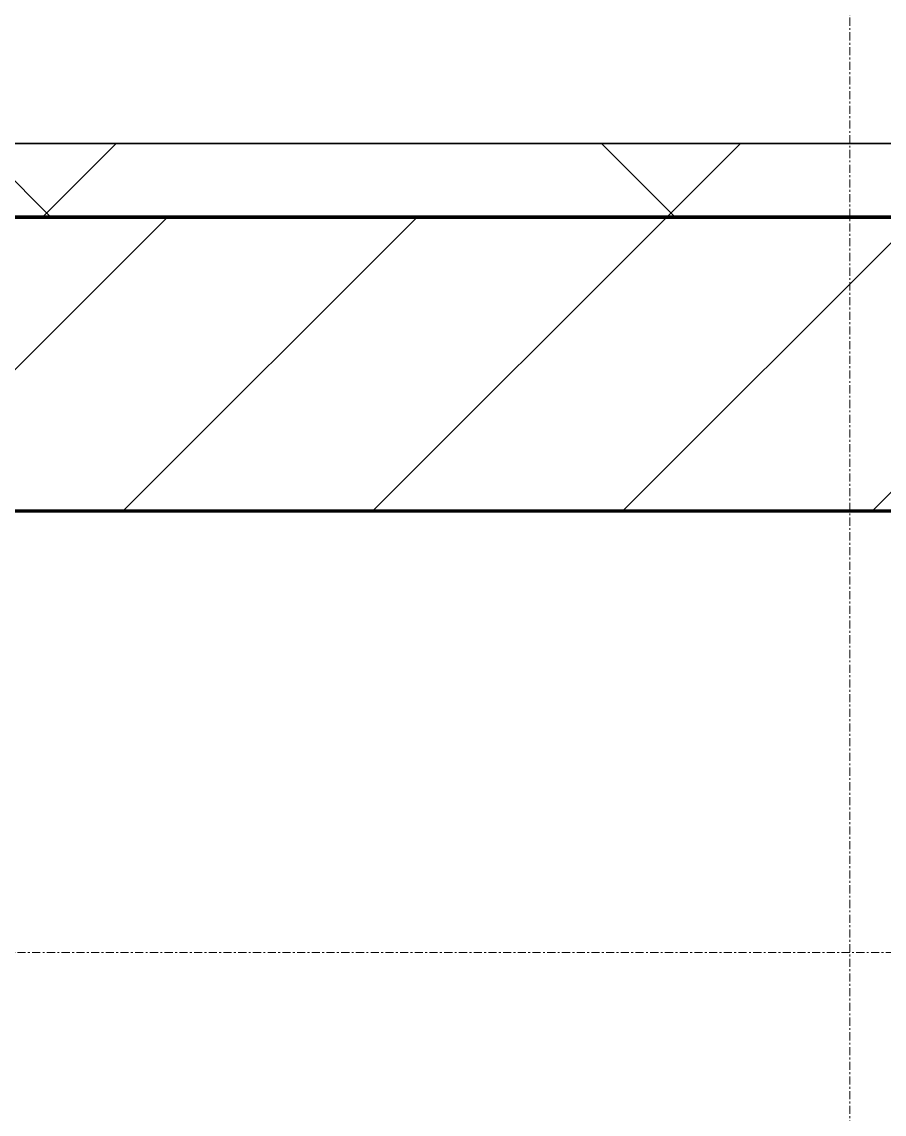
# Model space of a CAD drawing. Header units: millimetres. Extents: x -853432 to -773672, y -18171 to 22484.
# Drawn here: x -790845 to -790259, y -4431 to -3688 of the extents above; entities that cross this region are included whole.
import ezdxf
from ezdxf.xclip import XClip

# ---------------------------------------------------------------- set-up
doc = ezdxf.new("R2010")
doc.units = ezdxf.units.MM
doc.header["$XCLIPFRAME"] = 0
doc.linetypes.add('DPA_Grid _ Level 100', pattern=[10, 5.5, -1.6, 1.3, -1.6])
for name, color, linetype, lineweight in [('A-GLAZ-CURT', 2, 'Continuous', 9), ('A-WALL', 5, 'Continuous', 35), ('A-WALL-FNSH', 2, 'Continuous', 35), ('A-WALL-PATT', 1, 'Continuous', 35), ('S-GRID', 251, 'Continuous', 9)]:
    doc.layers.add(name, color=color, linetype=linetype, lineweight=lineweight)
doc.layers.add('A11_ALU.SOLID SHEET', color=2, linetype='Continuous')

# ---------------------------------------------------------------- blocks, each defined once
blk = doc.blocks.new('*U2464')
at = {"layer": 'S-GRID', "linetype": 'DPA_Grid _ Level 100'}
for p, q in [((45600, -21399.85), (45600, 17622.79)), ((57000, -7900), (-16649.52, -7900))]:
    blk.add_line(p, q, dxfattribs=at)
blk = doc.blocks.new('PPLS-PP19_Custom Tile Pattern - Custom Tile Pattern-V160-4251-01 ENLARGED CONCOURSE LEVEL - REFLECTED CEILING PLAN - SHEET 2')
at = {"layer": 'A-GLAZ-CURT'}
for p, q in [((-300, 0), (300, 0)), ((300, 0), (-300, 0)), ((195.99, 0), (213.31, 0)), ((213.31, 0), (195.99, 0)), ((230.06, 0), (300, 0)), ((-300, -50), (300, -50)), ((300, -50), (-300, -50))]:
    blk.add_line(p, q, dxfattribs=at)
for points, knots in [([(-97.9, 0), (-94.64, 0), (-81.82, 0), (-63.44, 0), (-54.4, 0), (-48.53, 0), (-30.79, 0), (-18.03, 0), (8.61, 0), (15.02, 0), (22.91, 0), (31, 0), (36.15, 0), (39.62, 0), (39.94, 0)], [-4721.956376, -4721.956376, -4721.956376, -4721.956376, -4542.524482, -4008.285538, -3689.699207, -3546.54457, -3315.260113, -2864.387349, -2439.246196, -2084.094819, -1956.422387, -1818.904206, -1645.594513, -1627.924888, -1627.924888, -1627.924888, -1627.924888]), ([(76.63, 0), (74.8, 0), (67.65, 0), (53.52, 0), (37, 0), (24.07, 0), (12.82, 0), (-2.9, 0), (-20.62, 0), (-32.81, 0), (-44.85, 0), (-51.43, 0), (-51.79, 0)], [-3095.572228, -3095.572228, -3095.572228, -3095.572228, -2950.589685, -2634.532728, -2313.748533, -2106.613311, -1925.670641, -1617.263037, -1290.787923, -1039.307308, -819.71621, -644.910881, -644.910881, -644.910881, -644.910881]), ([(-36.78, 0), (-32.43, 0), (-19.22, 0), (8.83, 0), (43.36, 0), (70.92, 0), (82.12, 0), (83.66, 0)], [-6191.144455, -6191.144455, -6191.144455, -6191.144455, -5862.463379, -5340.621928, -4573.028122, -4094.177415, -3869.465285, -3869.465285, -3869.465285, -3869.465285]), ([(39.97, 0), (35.08, 0), (24, 0), (2.64, 0), (-17.84, 0), (-30.57, 0), (-31.82, 0), (-32, 0)], [-4061.36023, -4061.36023, -4061.36023, -4061.36023, -3766.694881, -3333.063701, -2994.501669, -2698.150104, -2614.070998, -2614.070998, -2614.070998, -2614.070998]), ([(-30.52, 0), (-27.11, 0), (-17.83, 0), (5.99, 0), (22.06, 0), (37.44, 0), (45.92, 0), (57.76, 0), (64.47, 0), (72.74, 0), (75.22, 0), (76.03, 0), (76.21, 0)], [-2323.618664, -2323.618664, -2323.618664, -2323.618664, -2142.497158, -1716.209403, -1206.526904, -1089.329421, -901.315459, -753.071572, -495.328968, -421.953223, -334.951786, -290.452333, -290.452333, -290.452333, -290.452333]), ([(-15.19, 0), (-13.07, 0), (7.48, 0), (42.82, 0), (88.72, 0), (120.63, 0), (138.28, 0), (138.53, 0)], [-461.142613, -461.142613, -461.142613, -461.142613, -429.606584, -390.253598, -346.313304, -291.370682, -290.5735, -290.5735, -290.5735, -290.5735]), ([(39.95, 0), (38.64, 0), (30.6, 0), (12, 0), (3.08, 0), (-1.67, 0), (-2.25, 0)], [-311.698931, -311.698931, -311.698931, -311.698931, -307.516438, -285.83788, -246.234814, -234.646884, -234.646884, -234.646884, -234.646884]), ([(108.51, 0), (106.78, 0), (102.54, 0), (92.38, 0), (85.59, 0), (74.4, 0), (62.26, 0), (51.85, 0), (43.81, 0), (29.53, 0), (20.67, 0), (18.85, 0), (18.16, 0)], [-7891.265505, -7891.265505, -7891.265505, -7891.265505, -7723.759874, -7531.75727, -7135.649961, -6924.452779, -6738.82075, -6548.303034, -6314.283804, -6135.05769, -5972.647715, -5832.674503, -5832.674503, -5832.674503, -5832.674503]), ([(27.44, 0), (27.9, 0), (29.54, 0), (34.5, 0), (38.06, 0), (39.03, 0)], [-5037.309798, -5037.309798, -5037.309798, -5037.309798, -4887.603822, -4705.298446, -4639.627446, -4639.627446, -4639.627446, -4639.627446]), ([(27.89, 0), (29.09, 0), (32.03, 0), (37.06, 0), (39.27, 0)], [-147.777612, -147.777612, -147.777612, -147.777612, -135.792042, -127.807664, -127.807664, -127.807664, -127.807664]), ([(53.18, 0), (53.06, 0), (52.22, 0), (44.99, 0), (36.46, 0), (30.82, 0)], [-622.740158, -622.740158, -622.740158, -622.740158, -566.066452, -360.610861, 0, 0, 0, 0]), ([(136.44, 0), (121.66, 0), (86.93, 0), (51.16, 0), (31.18, 0)], [-106.750556, -106.750556, -106.750556, -106.750556, -59.610984, 0, 0, 0, 0]), ([(168.37, 0), (167.68, 0), (162.47, 0), (147.02, 0), (109.77, 0), (76.86, 0), (57.82, 0), (46.51, 0), (41.18, 0), (36.02, 0), (35.54, 0), (35.54, 0)], [-543.375029, -543.375029, -543.375029, -543.375029, -530.793311, -458.593899, -401.860199, -357.622665, -341.267687, -334.000314, -326.15566, -319.318397, -317.489778, -317.489778, -317.489778, -317.489778]), ([(36.29, 0), (37.77, 0), (48.82, 0), (64.79, 0), (95.91, 0), (124.45, 0), (132.42, 0), (134.6, 0)], [-314.598523, -314.598523, -314.598523, -314.598523, -305.899624, -287.17622, -249.500363, -194.761443, -152.241002, -152.241002, -152.241002, -152.241002]), ([(39.93, 0), (43.94, 0), (55.04, 0), (71.67, 0), (84.83, 0), (86.01, 0), (92.51, 0), (94.33, 0)], [-4619.60212, -4619.60212, -4619.60212, -4619.60212, -4353.683244, -3960.84581, -3759.045785, -3336.541051, -2783.776468, -2783.776468, -2783.776468, -2783.776468]), ([(39.95, 0), (42.34, 0), (51.25, 0), (71.92, 0), (94.49, 0), (106.46, 0), (108.75, 0)], [-126.987484, -126.987484, -126.987484, -126.987484, -118.513713, -97.899267, -63.759246, -55.915853, -55.915853, -55.915853, -55.915853]), ([(70.61, 0), (66.16, 0), (55.8, 0), (45.12, 0), (40.75, 0), (40.22, 0)], [-4647.237329, -4647.237329, -4647.237329, -4647.237329, -4326.416877, -4098.545751, -4066.332663, -4066.332663, -4066.332663, -4066.332663]), ([(40.43, 0), (43.69, 0), (51.58, 0), (58.74, 0), (61.34, 0), (61.45, 0)], [-1619.124411, -1619.124411, -1619.124411, -1619.124411, -1443.202566, -1228.752106, -1120.932285, -1120.932285, -1120.932285, -1120.932285]), ([(103.09, 0), (101.08, 0), (86.31, 0), (65.15, 0), (46.53, 0), (41.05, 0)], [-375.435014, -375.435014, -375.435014, -375.435014, -369.147452, -330.153101, -312.862512, -312.862512, -312.862512, -312.862512]), ([(61.47, 0), (61.47, 0), (61.21, 0), (54.61, 0), (53.71, 0), (53.56, 0)], [-1113.311073, -1113.311073, -1113.311073, -1113.311073, -1096.402191, -891.204116, -747.28819, -747.28819, -747.28819, -747.28819]), ([(76.22, 0), (75.58, 0), (73.64, 0), (71.05, 0), (70.61, 0)], [-193.634889, -193.634889, -193.634889, -193.634889, -31.537676, 0, 0, 0, 0]), ([(94.4, 0), (94.4, 0), (94.64, 0), (99.11, 0), (108.97, 0), (120.79, 0), (139.94, 0), (163.31, 0), (185.23, 0), (193.62, 0), (194.69, 0), (194.79, 0)], [-2348.345796, -2348.345796, -2348.345796, -2348.345796, -2310.419338, -2233.599744, -2052.234781, -1843.028543, -1530.39897, -1095.004608, -529.74427, -295.064701, -265.121568, -265.121568, -265.121568, -265.121568]), ([(129.02, 0), (129.02, 0), (124.41, 0), (122.35, 0), (114.96, 0), (108.04, 0), (103.09, 0)], [-35.386604, -35.386604, -35.386604, -35.386604, -31.430235, -22.807238, -15.488593, 0, 0, 0, 0]), ([(107.97, 0), (107.2, 0), (105.63, 0), (105.23, 0), (105.23, 0)], [-9006.33563, -9006.33563, -9006.33563, -9006.33563, -8966.157302, -8929.495943, -8929.495943, -8929.495943, -8929.495943]), ([(108.92, 0), (113.79, 0), (119.9, 0), (128.63, 0), (128.95, 0)], [-55.721626, -55.721626, -55.721626, -55.721626, -39.050993, -35.895543, -35.895543, -35.895543, -35.895543]), ([(114.39, 0), (114.2, 0), (112.99, 0), (110.97, 0), (108.95, 0)], [-8148.58938, -8148.58938, -8148.58938, -8148.58938, -8105.191388, -7905.401385, -7905.401385, -7905.401385, -7905.401385]), ([(157.9, 0), (156.77, 0), (151.67, 0), (143.29, 0), (134.04, 0), (126.24, 0), (118.6, 0), (114.35, 0), (112.34, 0), (109.16, 0)], [-10292.955006, -10292.955006, -10292.955006, -10292.955006, -10098.273015, -9847.788484, -9677.714971, -9567.007022, -9453.21225, -9220.200448, -9028.328048, -9028.328048, -9028.328048, -9028.328048]), ([(128.58, 0), (128.8, 0), (130.16, 0), (139.26, 0), (152.67, 0), (161.24, 0), (162.19, 0), (162.75, 0)], [-633.326174, -633.326174, -633.326174, -633.326174, -627.736123, -618.981161, -602.094757, -592.980799, -581.414464, -581.414464, -581.414464, -581.414464]), ([(137.1, 0), (136, 0), (133.64, 0), (129.87, 0), (129.11, 0)], [-670.405967, -670.405967, -670.405967, -670.405967, -651.020627, -640.742133, -640.742133, -640.742133, -640.742133]), ([(193.8, 0), (193.33, 0), (190.11, 0), (183.13, 0), (171, 0), (161.95, 0), (161.28, 0), (158.35, 0), (157.85, 0), (157.77, 0)], [-11665.349007, -11665.349007, -11665.349007, -11665.349007, -11565.880756, -11105.624034, -10839.086983, -10768.332124, -10666.779182, -10580.760289, -10550.278881, -10550.278881, -10550.278881, -10550.278881]), ([(246.22, 0), (231.92, 0), (203.65, 0), (177.41, 0), (159.34, 0), (158.33, 0), (158.3, 0)], [-231.286404, -231.286404, -231.286404, -231.286404, -187.987675, -143.776725, -129.632772, -123.352749, -123.352749, -123.352749, -123.352749]), ([(159.07, 0), (159.13, 0), (160.84, 0), (165.21, 0), (174.15, 0), (185.98, 0), (208.82, 0), (219.42, 0), (230.06, 0)], [-115.643202, -115.643202, -115.643202, -115.643202, -114.681583, -87.660824, -65.295536, -41.623857, -24.459831, 0, 0, 0, 0]), ([(162.75, 0), (165.4, 0), (170.91, 0), (172.61, 0), (172.61, 0)], [-111.264224, -111.264224, -111.264224, -111.264224, -56.742688, -19.085662, -19.085662, -19.085662, -19.085662]), ([(246.9, 0), (246.59, 0), (244.85, 0), (238.34, 0), (226.56, 0), (221.1, 0), (200.27, 0), (182.99, 0), (174.27, 0), (169.67, 0), (168.99, 0)], [-9637.019828, -9637.019828, -9637.019828, -9637.019828, -9581.591397, -9406.094246, -9221.510254, -9016.44624, -8717.832359, -8253.978395, -8152.463617, -8069.855175, -8069.855175, -8069.855175, -8069.855175]), ([(215.22, 0), (214.62, 0), (210.55, 0), (203.98, 0), (187.54, 0), (175.3, 0), (169.49, 0)], [-203.825446, -203.825446, -203.825446, -203.825446, -198.527383, -184.406837, -162.427601, -142.916156, -142.916156, -142.916156, -142.916156]), ([(171.51, 0), (176.48, 0), (193.23, 0), (201.73, 0), (208.81, 0), (213.9, 0), (241.96, 0), (266.73, 0), (281.71, 0), (291.71, 0), (296.52, 0), (297.86, 0), (298.09, 0)], [-7971.819559, -7971.819559, -7971.819559, -7971.819559, -7784.112253, -7606.717214, -7289.299508, -7042.621073, -6582.165592, -6068.460911, -5766.029927, -5566.724884, -5280.360606, -5199.253518, -5199.253518, -5199.253518, -5199.253518]), ([(172.07, 0), (177.66, 0), (187.87, 0), (201.08, 0), (207.47, 0), (213.96, 0), (215.11, 0)], [-255.364076, -255.364076, -255.364076, -255.364076, -237.955587, -223.92608, -215.862851, -208.75215, -208.75215, -208.75215, -208.75215]), ([(246.8, 0), (239.18, 0), (227.28, 0), (219.94, 0), (219.02, 0)], [-11590.592614, -11590.592614, -11590.592614, -11590.592614, -11162.864862, -10856.732305, -10856.732305, -10856.732305, -10856.732305]), ([(219.9, 0), (220.86, 0), (227.84, 0), (241.93, 0), (246.43, 0), (246.84, 0)], [-10670.940496, -10670.940496, -10670.940496, -10670.940496, -10511.382485, -9925.173265, -9843.048137, -9843.048137, -9843.048137, -9843.048137]), ([(300, 0), (286.53, 0), (268.8, 0), (251.04, 0), (246.8, 0)], [-285.253232, -285.253232, -285.253232, -285.253232, -244.693688, -231.875138, -231.875138, -231.875138, -231.875138]), ([(300, 0), (288.22, 0), (270.39, 0), (252.76, 0), (247.29, 0)], [-12528.858583, -12528.858583, -12528.858583, -12528.858583, -11905.454923, -11599.89954, -11599.89954, -11599.89954, -11599.89954]), ([(284.76, 0), (284.76, 0), (285.09, 0), (287.47, 0), (293.59, 0), (297.76, 0), (300, 0)], [-4110.630118, -4110.630118, -4110.630118, -4110.630118, -4053.389046, -3959.664717, -3862.421465, -3746.95702, -3746.95702, -3746.95702, -3746.95702]), ([(297.38, 0), (295.84, 0), (291.62, 0), (285.38, 0), (284.87, 0)], [-4803.172655, -4803.172655, -4803.172655, -4803.172655, -4358.271401, -4143.037883, -4143.037883, -4143.037883, -4143.037883])]:
    blk.add_open_spline(points, degree=3, knots=knots, dxfattribs=at)
for points in [[(80.35, 0), (79.57, 0), (78.27, 0), (76.63, 0)], [(84.06, 0), (83.48, 0), (82.41, 0), (81.72, 0)], [(105.26, 0), (105.47, 0), (106.62, 0), (107.76, 0)], [(109.07, 0), (111.66, 0), (112.71, 0), (113.59, 0)], [(168.74, 0), (168.74, 0), (169.81, 0), (171.51, 0)], [(195.11, 0), (194.91, 0), (194.44, 0), (193.8, 0)]]:
    blk.add_open_spline(points, degree=3, dxfattribs=at)
blk = doc.blocks.new('PPLS-PP19_Custom Tile Pattern - Custom Tile Pattern-V161-4251-01 ENLARGED CONCOURSE LEVEL - REFLECTED CEILING PLAN - SHEET 2')
at = {"layer": 'A-GLAZ-CURT'}
for p, q in [((-300, 0), (300, 0)), ((300, 0), (-300, 0)), ((-293.07, 0), (-275.75, 0)), ((-275.75, 0), (-293.07, 0)), ((-222.32, 0), (-216.25, 0)), ((-216.25, 0), (-222.32, 0)), ((-215.32, 0), (-205, 0)), ((-205, 0), (-215.32, 0)), ((-300, -50), (300, -50)), ((300, -50), (-300, -50))]:
    blk.add_line(p, q, dxfattribs=at)
at = {"layer": 'A-GLAZ-CURT', "flags": 128}
for points in [[(-300, 0), (-291.56, 0), (-283.3, 0), (-275.2, 0), (-267.26, 0), (-259.45, 0), (-251.77, 0), (-244.2, 0), (-236.74, 0), (-229.36, 0), (-222.06, 0), (-215.31, 0)], [(-215.73, 0), (-222.63, 0), (-229.72, 0), (-236.97, 0), (-244.39, 0), (-251.96, 0), (-259.67, 0), (-267.51, 0), (-275.48, 0), (-283.55, 0), (-291.73, 0), (-300, 0)], [(-146.39, 0), (-150.63, 0), (-155.53, 0), (-160.27, 0), (-164.95, 0), (-169.65, 0), (-174.47, 0), (-179.49, 0), (-184.81, 0), (-190.44, 0), (-196.37, 0), (-202.58, 0), (-209.04, 0), (-215.3, 0)], [(-214.83, 0), (-207.71, 0), (-200.76, 0), (-194.02, 0), (-187.54, 0), (-181.38, 0), (-175.58, 0), (-170.25, 0), (-165.64, 0), (-162.01, 0), (-159.53, 0), (-157.46, 0), (-154.52, 0), (-149.42, 0), (-141.84, 0), (-132.81, 0), (-126.08, 0)], [(-125.17, 0), (-128.55, 0), (-134.16, 0), (-140.03, 0), (-145.5, 0)]]:
    blk.add_lwpolyline(points, dxfattribs=at)
at = {"layer": 'A-GLAZ-CURT'}
for points, knots in [([(-300, 0), (-284.65, 0), (-236.57, 0), (-174.61, 0), (-129.95, 0), (-110.8, 0), (-99.5, 0), (-91.46, 0)], [-5323.127839, -5323.127839, -5323.127839, -5323.127839, -4502.809032, -2700.551212, -1002.059161, -460.363443, 0, 0, 0, 0]), ([(-216.22, 0), (-236.63, 0), (-263.41, 0), (-294.48, 0), (-300, 0)], [-15086.482777, -15086.482777, -15086.482777, -15086.482777, -13729.592194, -13439.944408, -13439.944408, -13439.944408, -13439.944408]), ([(-146.79, 0), (-147.98, 0), (-149.3, 0), (-158.72, 0), (-174.02, 0), (-185.59, 0), (-209.77, 0), (-232.01, 0), (-255.22, 0), (-262.59, 0), (-264.9, 0), (-265.4, 0)], [-2789.261461, -2789.261461, -2789.261461, -2789.261461, -2477.344047, -2237.412286, -2029.680487, -1755.085331, -1400.429864, -858.079193, -543.655514, -208.940337, 0, 0, 0, 0]), ([(-258.6, 0), (-257.91, 0), (-254.26, 0), (-241.25, 0), (-226.92, 0), (-217.71, 0), (-215.31, 0)], [-5722.54675, -5722.54675, -5722.54675, -5722.54675, -5657.471696, -5413.335975, -5017.494783, -4882.995325, -4882.995325, -4882.995325, -4882.995325]), ([(-133.82, 0), (-135.51, 0), (-137.8, 0), (-149.31, 0), (-162.01, 0), (-177.91, 0), (-199.46, 0), (-216.65, 0), (-231.26, 0), (-233.46, 0), (-234, 0)], [-2731.647847, -2731.647847, -2731.647847, -2731.647847, -2418.507304, -2308.929706, -2113.765672, -1763.376603, -1422.553702, -978.033455, -846.069444, -682.911962, -682.911962, -682.911962, -682.911962]), ([(-233.49, 0), (-233.44, 0), (-232.38, 0), (-230.74, 0), (-225.3, 0), (-223.63, 0)], [-455.274641, -455.274641, -455.274641, -455.274641, -440.605512, -119.536984, 0, 0, 0, 0]), ([(-223.63, 0), (-219.39, 0), (-206.17, 0), (-188.58, 0), (-169.02, 0), (-156.04, 0), (-148.22, 0), (-146.36, 0)], [-5463.295695, -5463.295695, -5463.295695, -5463.295695, -5161.076232, -4739.070012, -4465.409639, -4149.119819, -4048.077992, -4048.077992, -4048.077992, -4048.077992]), ([(-146.36, 0), (-166.51, 0), (-189.44, 0), (-214.93, 0), (-215.3, 0)], [-16809.08721, -16809.08721, -16809.08721, -16809.08721, -15131.813646, -15106.894393, -15106.894393, -15106.894393, -15106.894393]), ([(-215.02, 0), (-214.22, 0), (-210.39, 0), (-200.2, 0), (-185.8, 0), (-171.77, 0), (-158.7, 0), (-157.22, 0)], [-4877.606962, -4877.606962, -4877.606962, -4877.606962, -4832.723979, -4666.091899, -4349.945572, -4000.813434, -3840.635403, -3840.635403, -3840.635403, -3840.635403]), ([(-152.35, 0), (-151.03, 0), (-149.12, 0), (-146.95, 0), (-146.49, 0)], [-3494.978217, -3494.978217, -3494.978217, -3494.978217, -3371.022232, -3341.352801, -3341.352801, -3341.352801, -3341.352801]), ([(-147.08, 0), (-147.38, 0), (-149.01, 0), (-150.03, 0), (-150.57, 0)], [-5319.88299, -5319.88299, -5319.88299, -5319.88299, -5298.784692, -5196.16478, -5196.16478, -5196.16478, -5196.16478]), ([(-150.34, 0), (-150.07, 0), (-148.94, 0), (-147.66, 0), (-146.54, 0)], [-4948.728362, -4948.728362, -4948.728362, -4948.728362, -4883.323924, -4701.291944, -4701.291944, -4701.291944, -4701.291944]), ([(-77.81, 0), (-78.66, 0), (-88.63, 0), (-110.94, 0), (-130.52, 0), (-147.74, 0), (-149.07, 0)], [-7555.913918, -7555.913918, -7555.913918, -7555.913918, -7508.296369, -7004.680444, -6449.282163, -6277.220794, -6277.220794, -6277.220794, -6277.220794]), ([(-148.23, 0), (-146.94, 0), (-140.15, 0), (-137.28, 0), (-133.93, 0), (-128.78, 0), (-126.5, 0)], [-6162.058746, -6162.058746, -6162.058746, -6162.058746, -6017.569127, -5560.701257, -5364.112219, -5231.017328, -5231.017328, -5231.017328, -5231.017328]), ([(-146.5, 0), (-146.46, 0), (-145.31, 0), (-135.69, 0), (-128.29, 0), (-125.15, 0)], [-412.62454, -412.62454, -412.62454, -412.62454, -406.956646, -290.263673, 0, 0, 0, 0]), ([(-118.78, 0), (-121.86, 0), (-126.28, 0), (-136.37, 0), (-143.87, 0), (-146.48, 0)], [-5938.474035, -5938.474035, -5938.474035, -5938.474035, -5700.061948, -5508.838257, -5333.934122, -5333.934122, -5333.934122, -5333.934122]), ([(-137.88, 0), (-140.56, 0), (-144.25, 0), (-146.03, 0), (-146.44, 0)], [-3187.727384, -3187.727384, -3187.727384, -3187.727384, -2919.378265, -2818.929554, -2818.929554, -2818.929554, -2818.929554]), ([(-146.38, 0), (-144.81, 0), (-139.91, 0), (-127.26, 0), (-107.3, 0), (-92.01, 0), (-80.64, 0), (-77.4, 0)], [-4692.610813, -4692.610813, -4692.610813, -4692.610813, -4440.880425, -4054.690705, -3793.097032, -3402.597032, -3230.251372, -3230.251372, -3230.251372, -3230.251372]), ([(-146.3, 0), (-142.49, 0), (-135.37, 0), (-127.33, 0), (-124.19, 0), (-123.43, 0), (-123.28, 0)], [-4046.8857, -4046.8857, -4046.8857, -4046.8857, -3839.893365, -3647.167523, -3488.92562, -3439.852845, -3439.852845, -3439.852845, -3439.852845]), ([(-78.11, 0), (-79.6, 0), (-94.29, 0), (-117.29, 0), (-141.94, 0), (-145.61, 0)], [-19154.4011, -19154.4011, -19154.4011, -19154.4011, -18935.241197, -17136.203329, -16829.876344, -16829.876344, -16829.876344, -16829.876344]), ([(-86.16, 0), (-91.37, 0), (-104.13, 0), (-122.65, 0), (-137.71, 0), (-143.86, 0), (-145.56, 0)], [-1681.3698, -1681.3698, -1681.3698, -1681.3698, -1374.161226, -945.742622, -741.901385, -560.4566, -560.4566, -560.4566, -560.4566]), ([(-127.41, 0), (-131.63, 0), (-133.16, 0), (-134.09, 0), (-134.15, 0)], [-8540.990293, -8540.990293, -8540.990293, -8540.990293, -8266.114998, -8246.473386, -8246.473386, -8246.473386, -8246.473386]), ([(-134.15, 0), (-133.32, 0), (-130.31, 0), (-117.33, 0), (-92.04, 0), (-74.02, 0), (-62.74, 0), (-60.36, 0), (-59.97, 0)], [-7657.439573, -7657.439573, -7657.439573, -7657.439573, -7293.749979, -6839.55839, -6236.997189, -5713.340575, -5140.470607, -5006.787413, -5006.787413, -5006.787413, -5006.787413]), ([(-120.13, 0), (-120.14, 0), (-120.24, 0), (-121.3, 0), (-129.25, 0), (-133.82, 0)], [-2933.992132, -2933.992132, -2933.992132, -2933.992132, -2920.575025, -2840.280255, -2731.647847, -2731.647847, -2731.647847, -2731.647847]), ([(-113.43, 0), (-113.44, 0), (-113.96, 0), (-119.73, 0), (-125.43, 0), (-127.03, 0), (-127.41, 0)], [-328.499627, -328.499627, -328.499627, -328.499627, -282.672656, -98.539552, -24.539552, 0, 0, 0, 0]), ([(-126.5, 0), (-122.44, 0), (-108.71, 0), (-93, 0), (-81.64, 0), (-78.48, 0)], [-5231.017328, -5231.017328, -5231.017328, -5231.017328, -4994.692869, -4542.524482, -4359.181107, -4359.181107, -4359.181107, -4359.181107]), ([(-125.15, 0), (-124.93, 0), (-121.96, 0), (-113.01, 0), (-98.9, 0), (-85.29, 0), (-71.67, 0), (-65.93, 0), (-65.07, 0)], [-3362.7396, -3362.7396, -3362.7396, -3362.7396, -3342.215224, -3074.362186, -2902.289527, -2605.247022, -2322.099534, -2241.8264, -2241.8264, -2241.8264, -2241.8264]), ([(-122.08, 0), (-122.01, 0), (-121.69, 0), (-121.2, 0), (-120.88, 0)], [-3136.336417, -3136.336417, -3136.336417, -3136.336417, -3110.304437, -3035.164275, -3035.164275, -3035.164275, -3035.164275]), ([(-78.11, 0), (-87.43, 0), (-99.51, 0), (-114.02, 0), (-117.28, 0), (-118.78, 0)], [-740.068933, -740.068933, -740.068933, -740.068933, -229.489605, -116.330425, 0, 0, 0, 0]), ([(-117.74, 0), (-117.19, 0), (-114.78, 0), (-113.43, 0), (-113.43, 0)], [-821.249067, -821.249067, -821.249067, -821.249067, -394.672656, -330.879064, -330.879064, -330.879064, -330.879064]), ([(-36.62, 0), (-36.62, 0), (-40.35, 0), (-44.32, 0), (-58.97, 0), (-85.2, 0), (-107.61, 0), (-116.56, 0), (-117.56, 0)], [-4069.478503, -4069.478503, -4069.478503, -4069.478503, -3858.647035, -3538.256648, -2842.901703, -2193.204658, -1433.981041, -985.49888, -985.49888, -985.49888, -985.49888]), ([(-115.82, 0), (-114.96, 0), (-110.41, 0), (-96.78, 0), (-84.39, 0), (-78.05, 0), (-77.43, 0)], [-5724.064692, -5724.064692, -5724.064692, -5724.064692, -5430.283136, -5103.229623, -4799.173296, -4765.774807, -4765.774807, -4765.774807, -4765.774807]), ([(9.32, 0), (9.08, 0), (7.65, 0), (2.57, 0), (-12.23, 0), (-25.64, 0), (-40, 0), (-56.24, 0), (-75.59, 0), (-94, 0), (-112.01, 0), (-114.94, 0), (-115.63, 0)], [-2922.926651, -2922.926651, -2922.926651, -2922.926651, -2882.788014, -2720.818881, -2518.50168, -2125.455881, -1792.521578, -1466.981642, -1208.454564, -789.402658, -501.969187, -243.577221, -243.577221, -243.577221, -243.577221]), ([(-91.46, 0), (-90.09, 0), (-84.7, 0), (-77.43, 0), (-72.73, 0), (-72.64, 0), (-72.64, 0)], [-19832.387487, -19832.387487, -19832.387487, -19832.387487, -19753.885894, -19541.04734, -19478.625389, -19471.062469, -19471.062469, -19471.062469, -19471.062469]), ([(-63.96, 0), (-64.13, 0), (-72.5, 0), (-80.63, 0), (-86.16, 0)], [-2171.769325, -2171.769325, -2171.769325, -2171.769325, -2007.031671, -1681.3698, -1681.3698, -1681.3698, -1681.3698]), ([(-77.43, 0), (-77.93, 0), (-80.21, 0), (-82.66, 0), (-83.28, 0), (-83.28, 0)], [-1705.50943, -1705.50943, -1705.50943, -1705.50943, -1646.621388, -1424.436217, -1393.971743, -1393.971743, -1393.971743, -1393.971743]), ([(-83.28, 0), (-83.28, 0), (-82.91, 0), (-76.14, 0), (-62.97, 0), (-48.14, 0), (-36.49, 0), (-33.57, 0), (-29.94, 0), (-28.57, 0)], [-1393.4169, -1393.4169, -1393.4169, -1393.4169, -1353.722004, -1274.333717, -1073.56893, -651.549973, -296.515819, -83.513472, 0, 0, 0, 0]), ([(-36.33, 0), (-36.43, 0), (-37.27, 0), (-45.02, 0), (-46.13, 0), (-60.4, 0), (-71.82, 0), (-77.41, 0)], [-1855.773136, -1855.773136, -1855.773136, -1855.773136, -1810.870157, -1672.078046, -1405.135169, -1060.00838, -752.708569, -752.708569, -752.708569, -752.708569]), ([(-26.75, 0), (-27.82, 0), (-36.18, 0), (-52.76, 0), (-68.31, 0), (-77.41, 0)], [-8718.362214, -8718.362214, -8718.362214, -8718.362214, -8532.293389, -8073.216054, -7563.272876, -7563.272876, -7563.272876, -7563.272876]), ([(-77.39, 0), (-71.77, 0), (-61.58, 0), (-54.4, 0), (-48.53, 0), (-30.79, 0), (-21.5, 0), (-11.05, 0), (-8.75, 0)], [-4338.023647, -4338.023647, -4338.023647, -4338.023647, -4008.285538, -3689.699207, -3546.54457, -3315.260113, -2864.387349, -2740.056696, -2740.056696, -2740.056696, -2740.056696]), ([(-29.03, 0), (-33.97, 0), (-43.74, 0), (-56.37, 0), (-70.28, 0), (-74.71, 0), (-77.18, 0)], [-2680.714891, -2680.714891, -2680.714891, -2680.714891, -2413.671296, -2161.752162, -2006.592567, -1715.65753, -1715.65753, -1715.65753, -1715.65753]), ([(-76.63, 0), (-75.3, 0), (-72.32, 0), (-68.41, 0), (-65.12, 0), (-63.63, 0)], [-3216.673436, -3216.673436, -3216.673436, -3216.673436, -3144.956779, -3050.982048, -2969.237017, -2969.237017, -2969.237017, -2969.237017]), ([(-76.52, 0), (-63.66, 0), (-41.55, 0), (-12.78, 0), (4.23, 0), (9.64, 0), (10.14, 0), (10.18, 0)], [-4749.755808, -4749.755808, -4749.755808, -4749.755808, -4065.652676, -3589.737505, -3285.047089, -3066.359526, -3044.715262, -3044.715262, -3044.715262, -3044.715262]), ([(-66.39, 0), (-66.39, 0), (-63.63, 0), (-53.63, 0), (-34.42, 0), (-29.82, 0), (-29.19, 0)], [-2493.31794, -2493.31794, -2493.31794, -2493.31794, -2315.303971, -1809.437387, -963.711516, -666.19313, -666.19313, -666.19313, -666.19313]), ([(31.18, 0), (25.97, 0), (11.99, 0), (-16.92, 0), (-47.42, 0), (-65.77, 0), (-66.37, 0), (-66.38, 0)], [-4496.803627, -4496.803627, -4496.803627, -4496.803627, -4222.080604, -3745.412743, -2981.410125, -2542.574734, -2498.224237, -2498.224237, -2498.224237, -2498.224237]), ([(-63.63, 0), (-61.49, 0), (-57.39, 0), (-54.49, 0), (-45.2, 0), (-40.79, 0), (-40.46, 0), (-40.44, 0)], [-2969.237017, -2969.237017, -2969.237017, -2969.237017, -2851.217951, -2734.127174, -2474.780881, -2410.990208, -2350.645972, -2350.645972, -2350.645972, -2350.645972]), ([(-58.83, 0), (-58.37, 0), (-57.29, 0), (-54.23, 0), (-46.33, 0), (-42.62, 0), (-41.76, 0)], [-4859.52896, -4859.52896, -4859.52896, -4859.52896, -4680.891996, -4469.85053, -4321.566175, -4270.495146, -4270.495146, -4270.495146, -4270.495146]), ([(-51.83, 0), (-51.83, 0), (-51.78, 0), (-47.4, 0), (-46.01, 0), (-40.22, 0), (-36.78, 0)], [-632.814994, -632.814994, -632.814994, -632.814994, -627.965721, -508.377888, -260.442412, 0, 0, 0, 0]), ([(76.63, 0), (74.8, 0), (67.65, 0), (53.52, 0), (37, 0), (24.07, 0), (12.82, 0), (-2.9, 0), (-20.62, 0), (-32.81, 0), (-44.85, 0), (-51.43, 0), (-51.79, 0)], [-3095.572228, -3095.572228, -3095.572228, -3095.572228, -2950.589685, -2634.532728, -2313.748533, -2106.613311, -1925.670641, -1617.263037, -1290.787923, -1039.307308, -819.71621, -644.910881, -644.910881, -644.910881, -644.910881]), ([(-41.76, 0), (-39.9, 0), (-37.72, 0), (-36.92, 0), (-36.77, 0)], [-4270.495146, -4270.495146, -4270.495146, -4270.495146, -4161.040818, -4106.245333, -4106.245333, -4106.245333, -4106.245333]), ([(-36.78, 0), (-32.43, 0), (-19.22, 0), (8.83, 0), (43.36, 0), (70.92, 0), (82.12, 0), (83.66, 0)], [-6191.144455, -6191.144455, -6191.144455, -6191.144455, -5862.463379, -5340.621928, -4573.028122, -4094.177415, -3869.465285, -3869.465285, -3869.465285, -3869.465285]), ([(-36.29, 0), (-36.29, 0), (-34.66, 0), (-28.88, 0), (-26.95, 0), (-26.54, 0)], [-9150.272121, -9150.272121, -9150.272121, -9150.272121, -9057.163041, -8919.836787, -8834.607043, -8834.607043, -8834.607043, -8834.607043]), ([(-9.24, 0), (-13.37, 0), (-22.69, 0), (-34.76, 0), (-36.04, 0)], [-9648.32085, -9648.32085, -9648.32085, -9648.32085, -9424.652049, -9182.880979, -9182.880979, -9182.880979, -9182.880979]), ([(-33.34, 0), (-33.34, 0), (-32.93, 0), (-31.16, 0), (-30.52, 0)], [-2415.024266, -2415.024266, -2415.024266, -2415.024266, -2357.633367, -2323.618664, -2323.618664, -2323.618664, -2323.618664]), ([(60.47, 0), (58.4, 0), (52.01, 0), (39.61, 0), (24.74, 0), (2.64, 0), (-17.84, 0), (-30.57, 0), (-31.82, 0), (-32, 0)], [-4440.775431, -4440.775431, -4440.775431, -4440.775431, -4326.416877, -4098.545751, -3766.694881, -3333.063701, -2994.501669, -2698.150104, -2614.070998, -2614.070998, -2614.070998, -2614.070998]), ([(-30.76, 0), (-30.73, 0), (-29.99, 0), (-23.47, 0), (-15.75, 0), (-15.19, 0)], [-54176.191683, -54176.191683, -54176.191683, -54176.191683, -54157.274271, -53749.15266, -53717.791567, -53717.791567, -53717.791567, -53717.791567]), ([(-30.52, 0), (-27.11, 0), (-17.83, 0), (5.99, 0), (22.06, 0), (37.44, 0), (45.92, 0), (57.76, 0), (64.47, 0), (72.74, 0), (75.22, 0), (76.03, 0), (76.21, 0)], [-2323.618664, -2323.618664, -2323.618664, -2323.618664, -2142.497158, -1716.209403, -1206.526904, -1089.329421, -901.315459, -753.071572, -495.328968, -421.953223, -334.951786, -290.452333, -290.452333, -290.452333, -290.452333]), ([(-13, 0), (-14.35, 0), (-17.68, 0), (-25.97, 0), (-29.52, 0), (-30.21, 0)], [-55207.591944, -55207.591944, -55207.591944, -55207.591944, -54789.006179, -54461.685999, -54290.791712, -54290.791712, -54290.791712, -54290.791712]), ([(-8.47, 0), (-11.16, 0), (-17.86, 0), (-24.92, 0), (-29.03, 0)], [-3067.807457, -3067.807457, -3067.807457, -3067.807457, -2903.012179, -2680.714891, -2680.714891, -2680.714891, -2680.714891]), ([(-28.98, 0), (-28.66, 0), (-27.39, 0), (-24.45, 0), (-22.56, 0)], [-166.548282, -166.548282, -166.548282, -166.548282, -102.06493, 0, 0, 0, 0]), ([(-28.57, 0), (-26.93, 0), (-20.29, 0), (-11.45, 0), (2.08, 0), (13.15, 0), (21.24, 0), (24.62, 0), (24.72, 0), (24.72, 0)], [-5361.429781, -5361.429781, -5361.429781, -5361.429781, -5261.36855, -5050.479954, -4785.90057, -4596.498881, -4445.288762, -4384.376941, -4376.041937, -4376.041937, -4376.041937, -4376.041937]), ([(-22.56, 0), (-20.27, 0), (-17.03, 0), (-11.36, 0), (-7.66, 0), (-6.6, 0), (-6.44, 0)], [-56468.192263, -56468.192263, -56468.192263, -56468.192263, -56344.022017, -56303.229861, -56166.290093, -56124.392176, -56124.392176, -56124.392176, -56124.392176]), ([(-8.5, 0), (-4.63, 0), (11.93, 0), (42.82, 0), (88.72, 0), (120.63, 0), (138.28, 0), (138.53, 0)], [-446.688791, -446.688791, -446.688791, -446.688791, -429.606584, -390.253598, -346.313304, -291.370682, -290.5735, -290.5735, -290.5735, -290.5735]), ([(-8.48, 0), (-3, 0), (9.53, 0), (15.02, 0), (22.91, 0), (31, 0), (39.04, 0), (51.19, 0), (58.06, 0), (60.53, 0), (60.91, 0)], [-2735.296826, -2735.296826, -2735.296826, -2735.296826, -2439.246196, -2084.094819, -1956.422387, -1818.904206, -1645.594513, -1443.202566, -1228.752106, -1168.294514, -1168.294514, -1168.294514, -1168.294514]), ([(30.82, 0), (29.27, 0), (20.14, 0), (7.35, 0), (-4.41, 0), (-8.46, 0)], [-10462.034656, -10462.034656, -10462.034656, -10462.034656, -10363.088938, -9884.23066, -9662.584805, -9662.584805, -9662.584805, -9662.584805]), ([(8.33, 0), (8.19, 0), (7.18, 0), (2.1, 0), (-4.61, 0), (-7.98, 0)], [-3574.286521, -3574.286521, -3574.286521, -3574.286521, -3526.962355, -3285.499107, -3077.857837, -3077.857837, -3077.857837, -3077.857837]), ([(-6.54, 0), (-6.73, 0), (-7.2, 0), (-7.6, 0), (-7.79, 0)], [-56009.792147, -56009.792147, -56009.792147, -56009.792147, -55949.290093, -55895.192118, -55895.192118, -55895.192118, -55895.192118]), ([(-2.63, 0), (-2.47, 0), (-1.22, 0), (4.92, 0), (15.97, 0), (22.54, 0), (24.49, 0)], [-226.825321, -226.825321, -226.825321, -226.825321, -220.269177, -206.416616, -198.214427, -187.717507, -187.717507, -187.717507, -187.717507]), ([(103.09, 0), (101.08, 0), (86.31, 0), (63.34, 0), (35.84, 0), (12, 0), (3.08, 0), (-1.67, 0), (-2.25, 0)], [-375.435014, -375.435014, -375.435014, -375.435014, -369.147452, -330.153101, -307.516438, -285.83788, -246.234814, -234.646884, -234.646884, -234.646884, -234.646884]), ([(24.69, 0), (24.54, 0), (20.99, 0), (15.48, 0), (10.8, 0), (9.63, 0)], [-4368.572414, -4368.572414, -4368.572414, -4368.572414, -4306.476363, -4080.000647, -3772.857994, -3772.857994, -3772.857994, -3772.857994]), ([(18.16, 0), (19.15, 0), (24.25, 0), (25.66, 0), (26.12, 0)], [-5700.113719, -5700.113719, -5700.113719, -5700.113719, -5554.232259, -5302.431367, -5302.431367, -5302.431367, -5302.431367]), ([(60.02, 0), (57.46, 0), (51.2, 0), (43.81, 0), (29.53, 0), (20.67, 0), (18.85, 0), (18.16, 0)], [-6690.420754, -6690.420754, -6690.420754, -6690.420754, -6548.303034, -6314.283804, -6135.05769, -5972.647715, -5832.674503, -5832.674503, -5832.674503, -5832.674503])]:
    blk.add_open_spline(points, degree=3, knots=knots, dxfattribs=at)
for points in [[(-146.38, 0), (-144.66, 0), (-142.46, 0), (-138.62, 0)], [(-72.93, 0), (-74.22, 0), (-75.73, 0), (-77.41, 0)], [(-39.84, 0), (-39.08, 0), (-38.11, 0), (-37.36, 0)], [(-15.19, 0), (-14.23, 0), (-11.85, 0), (-8.66, 0)]]:
    blk.add_open_spline(points, degree=3, dxfattribs=at)
blk = doc.blocks.new('*U634')
at = {"layer": 'A-GLAZ-CURT'}
for name, p in [('PPLS-PP19_Custom Tile Pattern - Custom Tile Pattern-V160-4251-01 ENLARGED CONCOURSE LEVEL - REFLECTED CEILING PLAN - SHEET 2', (45002.37, -7350)), ('PPLS-PP19_Custom Tile Pattern - Custom Tile Pattern-V161-4251-01 ENLARGED CONCOURSE LEVEL - REFLECTED CEILING PLAN - SHEET 2', (45602.37, -7350))]:
    blk.add_blockref(name, p, dxfattribs=at)
blk = doc.blocks.new('*U1213')
blk.add_lwpolyline([(22690, -750), (19166.45, -750), (19116.45, -700), (18966.44, -550), (-101025.39, -550), (-101025.39, -6704.96), (-96300, -6704.96), (-96300, -7350), (-94497.63, -7350), (17250, -7350), (17250, -6849.96), (18300, -6849.96), (22690, -6849.96)], close=True)

msp = doc.modelspace()

# ---------------------------------------------------------------- block references
at = {"layer": 'A11_ALU.SOLID SHEET'}
ref = msp.add_blockref('*U1213', (-744682.37, 3579.02), dxfattribs=at)
XClip(ref).set_block_clipping_path([(-104690.1238047112, -9620.0029952966), (-34092.6543255156, 14392.9971737705)])

# ---------------------------------------------------------------- next in the draw order: hatches: boundary and pattern name
at = {"layer": 'A-WALL-PATT', "lineweight": 9}
h = msp.add_hatch(dxfattribs=at)
h.set_pattern_fill('FP_4', color=256, style=0, pattern_type=2)
h.set_pattern_definition([(45, (0, 0), (-212.13203, 212.13203), []), (135, (0, 0), (-212.13203, -212.13203), [])])
h.paths.add_polyline_path([(-779464.45, -3820.98), (-778775.03, -3820.98), (-778775.03, -3770.98), (-827933.88, -3770.98), (-828045.79, -3820.98), (-779602.34, -3820.98)])
h.paths.add_polyline_path([(-828965.42, -3820.98), (-828156.1, -3820.98), (-828044.19, -3770.98), (-841032.37, -3770.98), (-841032.37, -3820.98), (-829103.3, -3820.98)])
h = msp.add_hatch(dxfattribs=at)
h.set_pattern_fill('FP_2', color=256, style=0, pattern_type=2)
h.set_pattern_definition([(45, (0, 0), (-84.852814, 84.852814), [])])
h.paths.add_polyline_path([(-779326.57, -4020.98), (-778775.03, -4020.98), (-778775.03, -3820.98), (-828045.79, -3820.98), (-828336.65, -3950.93), (-828355, -3909.85), (-828156.1, -3820.98), (-841232.37, -3820.98), (-841232.37, -4020.98), (-779878.11, -4020.98)])
h.paths.add_polyline_path([(-828280, -3860.98), (-828285, -3859.64), (-828288.66, -3855.98), (-828289.66, -3848.39), (-828287.07, -3844.76), (-828282.59, -3841.32), (-828280, -3840.98), (-828272.93, -3843.91), (-828270.34, -3848.39), (-828270.34, -3851.81), (-828272.93, -3858.05), (-828279.18, -3860.64)])

# ---------------------------------------------------------------- next in the draw order: linework, layer by layer
at = {"layer": 'A-WALL', "color": 7, "lineweight": 70}
for p, q in [((-791180, -3820.98), (-788780, -3820.98)), ((-788780, -3820.98), (-791180, -3820.98)), ((-788780, -4020.98), (-791180, -4020.98))]:
    msp.add_line(p, q, dxfattribs=at)
at = {"layer": 'A-WALL-FNSH', "color": 250}
msp.add_line((-791180, -3770.98), (-788780, -3770.98), dxfattribs=at)

# ---------------------------------------------------------------- next in the draw order: block references
for name in ['*U2464', '*U634']:
    msp.add_blockref(name, (-835882.37, 3579.02))

doc.saveas('drawing.dxf')
